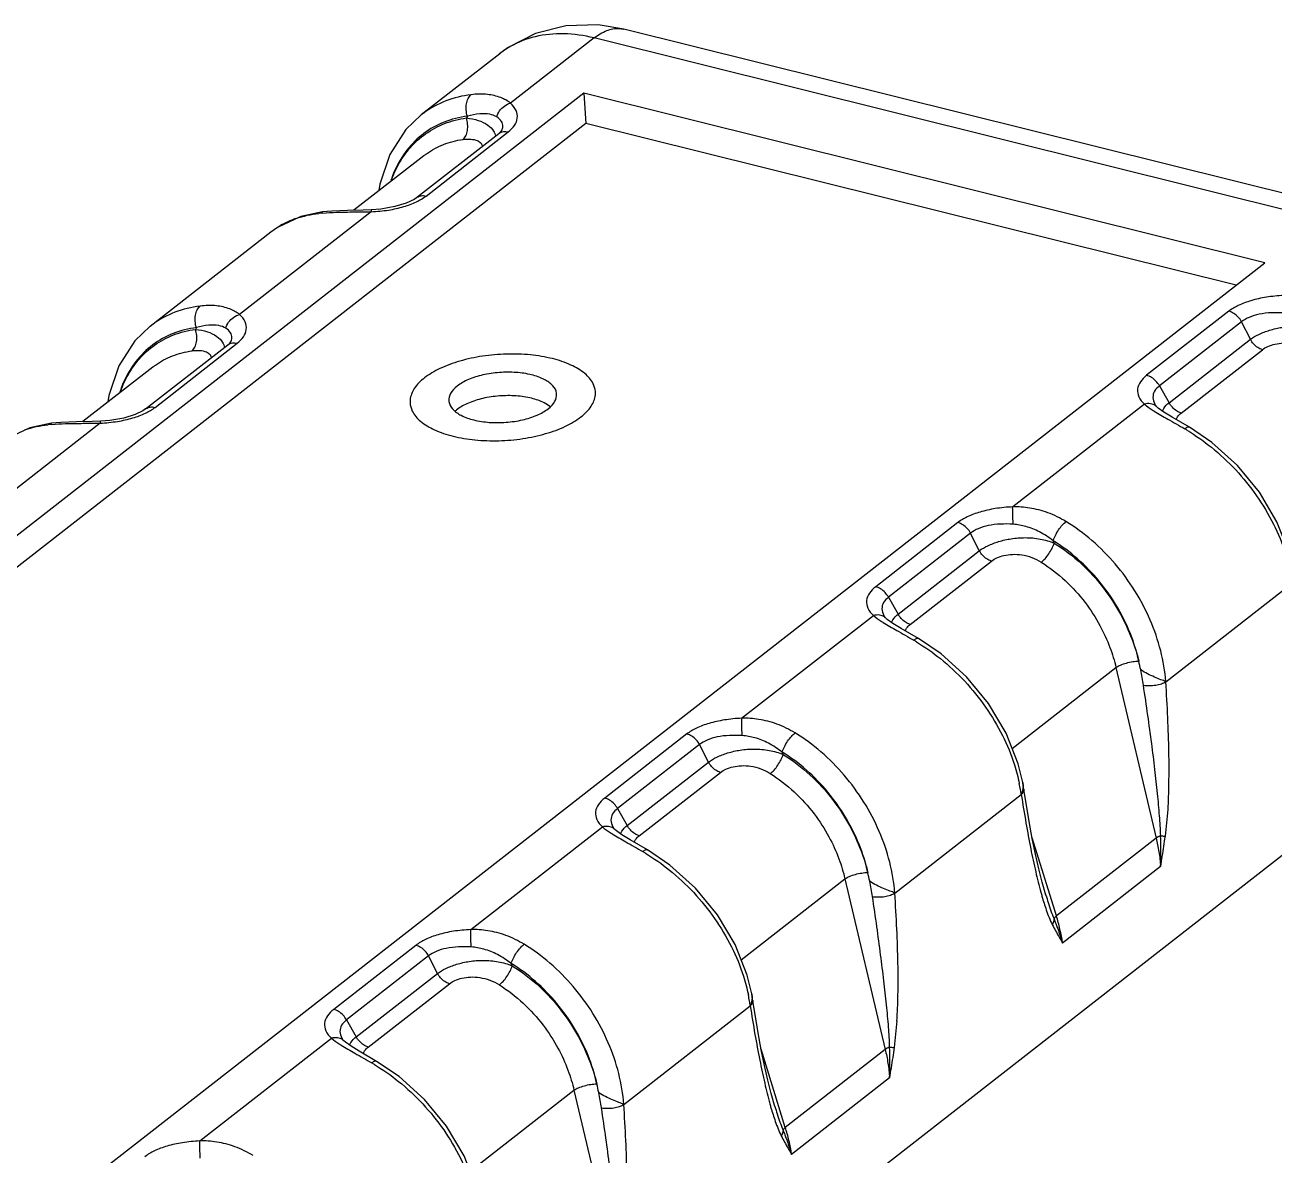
# Model space of a CAD drawing. Header units: inches. Extents: x 3700 to 4563, y 1353 to 2328.
# Drawn here: x 4002.37 to 4026.42, y 1494.18 to 1515.94 of the extents above; entities that cross this region are included whole.
import ezdxf

# ---------------------------------------------------------------- set-up
doc = ezdxf.new("R2010")
doc.units = ezdxf.units.IN
doc.header["$LTSCALE"] = 0.5
doc.layers.add('06___PRT_ALL_SURFS', color=7, linetype='Continuous')

msp = doc.modelspace()

# ---------------------------------------------------------------- linework, layer by layer
at = {"color": 7, "linetype": 'Continuous'}
for p, q in [((4028.791, 1512.151), (4013.903, 1515.855)), ((4013.329, 1515.687), (4011.719, 1514.432)), ((4028.218, 1511.983), (4013.329, 1515.687)), ((4011.512, 1515.384), (4009.998, 1514.204)), ((4013.132, 1514.622), (3978.088, 1487.299)), ((4013.132, 1514.622), (4013.17, 1514.04)), ((4026.248, 1511.359), (4013.132, 1514.622)), ((4010, 1514.205), (4009.999, 1514.204)), ((4013.17, 1514.04), (3978.683, 1487.151)), ((4010.093, 1512.644), (4011.676, 1513.877)), ((4025.692, 1510.925), (4013.17, 1514.04)), ((4011.493, 1513.846), (4011.493, 1513.846)), ((4009.91, 1512.612), (4009.911, 1512.613)), ((4009.038, 1512.341), (4006.501, 1510.363)), ((4008.1, 1512.338), (4008.029, 1512.309)), ((4008.1, 1512.338), (4008.1, 1512.338)), ((4007.104, 1511.947), (4004.78, 1510.135)), ((3991.205, 1484.036), (4026.248, 1511.359)), ((4025.553, 1510.425), (4023.97, 1509.192)), ((4004.875, 1508.575), (4006.457, 1509.809)), ((4006.275, 1509.778), (4006.275, 1509.778)), ((4023.926, 1508.637), (4021.39, 1506.659)), ((4024.166, 1508.587), (4024.165, 1508.588)), ((4004.692, 1508.544), (4004.692, 1508.544)), ((4024.11, 1508.508), (4024.116, 1508.504)), ((4003.82, 1508.272), (4001.283, 1506.295)), ((4002.881, 1508.27), (4002.811, 1508.241)), ((4002.881, 1508.27), (4002.881, 1508.27)), ((4020.334, 1506.357), (4018.752, 1505.123)), ((4024.339, 1503.294), (4026.774, 1505.194)), ((4016.171, 1502.591), (4018.708, 1504.569)), ((4018.947, 1504.518), (4018.946, 1504.519)), ((4018.892, 1504.439), (4018.898, 1504.435)), ((3994.231, 1474.734), (4031.805, 1504.03)), ((4015.116, 1502.288), (4013.534, 1501.054)), ((4021.584, 1501.352), (4021.584, 1501.352)), ((4019.12, 1499.226), (4021.556, 1501.125)), ((4010.953, 1498.522), (4013.49, 1500.5)), ((4013.729, 1500.45), (4013.728, 1500.451)), ((4013.673, 1500.371), (4013.68, 1500.367)), ((4024.238, 1499.735), (4022.351, 1498.263)), ((4009.898, 1498.219), (4008.316, 1496.986)), ((4016.365, 1497.284), (4016.365, 1497.283)), ((4013.902, 1495.157), (4016.338, 1497.056)), ((4005.735, 1494.454), (4008.272, 1496.431)), ((4008.455, 1496.302), (4008.462, 1496.298)), ((4008.511, 1496.381), (4008.51, 1496.382)), ((4019.02, 1495.667), (4017.132, 1494.195))]:
    msp.add_line(p, q, dxfattribs=at)
msp.add_lwpolyline([(4013.902, 1515.855), (4013.408, 1515.936), (4012.786, 1515.919), (4012.201, 1515.77), (4011.674, 1515.501), (4011.511, 1515.383)], dxfattribs=at)
for centre, radius, start, end in [((4008.179, 1510.534), 1.778, 109.3926, 114.9003), ((4008.404, 1508.849), 3.481, 94.9949, 96.1873), ((4008.109, 1510.659), 1.634, 125.5262, 127.9755), ((4008.143, 1510.608), 1.695, 114.8621, 125.4621), ((4024.022, 1508.436), 0.208, 46.9119, 56.5021), ((4025.846, 1511.261), 3.255, 237.1015, 237.7708), ((4003.186, 1504.78), 3.481, 94.9949, 96.1873), ((4022.705, 1504.735), 3.967, 58.8979, 59.7122), ((4018.804, 1504.367), 0.208, 46.9119, 56.5021), ((4020.627, 1507.193), 3.255, 237.1015, 237.7708), ((4017.487, 1500.667), 3.967, 58.8979, 59.7122), ((4018.293, 1500.666), 3.294, 9.5294, 11.7489), ((4018.397, 1500.684), 3.189, 7.9392, 9.5258), ((4010.502, 1501.588), 13.9, 356.88, 358.9309), ((4012.13, 1501.782), 12.288, 353.166, 355.5649), ((4015.409, 1503.124), 3.255, 237.1015, 237.7708), ((4013.586, 1500.299), 0.208, 46.9119, 56.5021), ((4017.515, 1500.048), 6.73, 357.3409, 2.3961), ((4012.268, 1496.598), 3.967, 58.8979, 59.7122), ((4028.712, 1501.092), 7.028, 195.2774, 195.9323), ((4013.075, 1496.598), 3.294, 9.5294, 11.7489), ((4005.283, 1497.519), 13.9, 356.88, 358.9309), ((4013.179, 1496.616), 3.189, 7.9392, 9.5258), ((4006.912, 1497.713), 12.288, 353.166, 355.5649), ((4010.191, 1499.055), 3.255, 237.1015, 237.7708), ((4008.368, 1496.23), 0.208, 46.9119, 56.5021), ((4012.297, 1495.979), 6.73, 357.3409, 2.3961), ((4007.05, 1492.53), 3.967, 58.8979, 59.7122), ((4023.493, 1497.023), 7.028, 195.2774, 195.9323)]:
    msp.add_arc(centre, radius, start, end, dxfattribs=at)
for points, start_tangent, end_tangent in [([(4013.329, 1515.687), (4013.574, 1515.829), (4013.811, 1515.869), (4013.902, 1515.855)], (0.788621, 0.61488), (0.970032, -0.242978)), ([(4013.329, 1515.687), (4012.745, 1515.767), (4012.197, 1515.71), (4011.712, 1515.519), (4011.512, 1515.384)], (-0.970443, 0.241331), (-0.788571, -0.614943)), ([(4010.959, 1514.594), (4010.475, 1514.474), (4010.048, 1514.241), (4010, 1514.205)], (-0.992566, -0.121705), (-0.788791, -0.614662)), ([(4010.89, 1514.18), (4010.867, 1514.3), (4010.871, 1514.42), (4010.904, 1514.523), (4010.959, 1514.594)], (-0.307446, 0.951566), (0.782152, 0.623088)), ([(4011.719, 1514.432), (4011.534, 1514.538), (4011.277, 1514.598), (4010.959, 1514.594)], (-0.771689, 0.636), (-0.992563, -0.121736)), ([(4011.454, 1514.166), (4011.51, 1514.282), (4011.604, 1514.376), (4011.719, 1514.432)], (0.263123, 0.964762), (0.965851, 0.259097)), ([(4011.676, 1513.877), (4011.797, 1514.004), (4011.851, 1514.143), (4011.827, 1514.288), (4011.719, 1514.432)], (0.788699, 0.61478), (-0.732055, 0.681245)), ([(4011.493, 1513.846), (4011.503, 1513.854), (4011.583, 1513.883), (4011.676, 1513.877)], (0.787768, 0.615972), (0.970423, -0.241411)), ([(4009.911, 1512.613), (4009.921, 1512.62), (4010.001, 1512.65), (4010.093, 1512.644)], (0.786723, 0.617306), (0.970424, -0.241408)), ([(4009.038, 1512.341), (4009.372, 1512.374), (4009.666, 1512.44), (4009.909, 1512.532)], (0.999016, 0.044352), (0.902019, 0.431697)), ([(4009.909, 1512.532), (4010.093, 1512.644)], (0.902019, 0.431697), (0.788542, 0.61498)), ([(4007.589, 1512.21), (4008.029, 1512.309)], (0.943228, 0.332146), (0.994154, 0.10797)), ([(4008.101, 1512.316), (4008.37, 1512.332), (4008.711, 1512.337), (4009.038, 1512.341)], (0.996184, 0.087281), (0.99974, 0.02282)), ([(4009.04, 1512.377), (4009.038, 1512.341)], (-0.75244, 0.658661), (-0.010421, -0.999946)), ([(4026.608, 1510.728), (4026.275, 1510.695), (4025.979, 1510.629), (4025.735, 1510.536), (4025.553, 1510.425)], (-0.999017, -0.044329), (-0.78858, -0.614932)), ([(4005.741, 1510.525), (4005.257, 1510.405), (4004.83, 1510.173), (4004.781, 1510.136)], (-0.992566, -0.121705), (-0.788791, -0.614662)), ([(4005.672, 1510.111), (4005.648, 1510.231), (4005.653, 1510.351), (4005.686, 1510.454), (4005.741, 1510.525)], (-0.307446, 0.951566), (0.782152, 0.623088)), ([(4006.501, 1510.363), (4006.316, 1510.47), (4006.059, 1510.53), (4005.741, 1510.525)], (-0.771689, 0.636), (-0.992563, -0.121736)), ([(4006.236, 1510.097), (4006.292, 1510.214), (4006.386, 1510.308), (4006.501, 1510.363)], (0.263123, 0.964762), (0.965851, 0.259097)), ([(4006.457, 1509.809), (4006.579, 1509.936), (4006.632, 1510.075), (4006.609, 1510.22), (4006.501, 1510.363)], (0.788699, 0.61478), (-0.732055, 0.681245)), ([(4025.798, 1510.222), (4025.733, 1510.314), (4025.647, 1510.385), (4025.553, 1510.425)], (-0.472758, 0.881192), (-0.970424, 0.241408)), ([(4006.275, 1509.778), (4006.285, 1509.785), (4006.365, 1509.815), (4006.457, 1509.809)], (0.787768, 0.615972), (0.970423, -0.241411)), ([(4013.354, 1508.88), (4013.312, 1509.029), (4013.152, 1509.226), (4012.884, 1509.39), (4012.527, 1509.513), (4012.104, 1509.585), (4011.645, 1509.6), (4011.181, 1509.56), (4010.743, 1509.465), (4010.362, 1509.322), (4010.063, 1509.142)], (-0.086813, 0.996225), (-0.788621, -0.61488)), ([(4010.063, 1509.142), (4009.867, 1508.936), (4009.787, 1508.719), (4009.786, 1508.669)], (-0.788621, -0.61488), (0.048766, -0.99881)), ([(4012.608, 1508.829), (4012.607, 1508.846), (4012.536, 1508.99), (4012.371, 1509.112), (4012.127, 1509.201), (4011.829, 1509.247), (4011.505, 1509.246), (4011.188, 1509.199), (4010.908, 1509.109), (4010.693, 1508.985)], (-0.048524, 0.998822), (-0.788621, -0.61488)), ([(4023.97, 1509.192), (4023.849, 1509.065), (4023.795, 1508.926), (4023.819, 1508.78), (4023.926, 1508.637)], (-0.788632, -0.614865), (0.732067, -0.681232)), ([(4024.216, 1508.989), (4024.15, 1509.08), (4024.065, 1509.151), (4023.97, 1509.192)], (-0.472762, 0.88119), (-0.970423, 0.241412)), ([(4010.693, 1508.985), (4010.564, 1508.84), (4010.532, 1508.705)], (-0.788621, -0.61488), (0.048524, -0.998822)), ([(4012.447, 1508.549), (4012.576, 1508.694), (4012.608, 1508.829)], (0.788621, 0.61488), (-0.048524, 0.998822)), ([(4013.077, 1508.392), (4013.274, 1508.598), (4013.354, 1508.815), (4013.354, 1508.88)], (0.788621, 0.61488), (-0.086813, 0.996225)), ([(4004.691, 1508.463), (4004.875, 1508.575)], (0.902019, 0.431697), (0.788542, 0.61498)), ([(4004.692, 1508.544), (4004.703, 1508.552), (4004.782, 1508.581), (4004.875, 1508.575)], (0.786723, 0.617306), (0.970424, -0.241408)), ([(4009.786, 1508.669), (4009.828, 1508.505), (4009.988, 1508.308), (4010.256, 1508.144), (4010.614, 1508.021), (4011.036, 1507.949), (4011.495, 1507.934), (4011.959, 1507.974), (4012.397, 1508.069), (4012.778, 1508.212), (4013.077, 1508.392)], (0.048766, -0.99881), (0.788621, 0.61488)), ([(4010.532, 1508.705), (4010.534, 1508.688), (4010.605, 1508.544), (4010.77, 1508.422), (4011.014, 1508.333), (4011.312, 1508.287), (4011.635, 1508.288), (4011.952, 1508.335), (4012.232, 1508.425), (4012.447, 1508.549)], (0.048524, -0.998822), (0.788621, 0.61488)), ([(4024.137, 1508.609), (4024.045, 1508.645), (4023.926, 1508.637)], (-0.833879, 0.551947), (-0.965872, -0.25902)), ([(4023.926, 1508.637), (4024.078, 1508.528)], (0.771652, -0.636045), (0.839457, -0.543427)), ([(4003.82, 1508.272), (4004.154, 1508.306), (4004.448, 1508.372), (4004.691, 1508.463)], (0.999016, 0.044352), (0.902019, 0.431697)), ([(4024.116, 1508.504), (4024.376, 1508.35), (4024.705, 1508.161)], (0.846742, -0.532004), (0.863496, -0.504356)), ([(4002.37, 1508.142), (4002.811, 1508.241)], (0.943228, 0.332146), (0.994154, 0.10797)), ([(4002.883, 1508.248), (4003.151, 1508.263), (4003.493, 1508.268), (4003.82, 1508.272)], (0.996184, 0.087281), (0.99974, 0.02282)), ([(4003.822, 1508.309), (4003.82, 1508.272)], (-0.75244, 0.658661), (-0.010421, -0.999946)), ([(4024.795, 1508.191), (4024.763, 1508.194), (4024.705, 1508.161)], (-0.910436, 0.41365), (-0.774601, -0.63245)), ([(4024.754, 1508.132), (4025.218, 1507.806), (4025.685, 1507.371), (4026.088, 1506.872), (4026.411, 1506.329), (4026.643, 1505.762), (4026.737, 1505.406)], (0.856254, -0.516554), (0.203503, -0.979074)), ([(4021.39, 1506.659), (4021.056, 1506.626), (4020.761, 1506.56), (4020.517, 1506.468), (4020.334, 1506.357)], (-0.999017, -0.044329), (-0.78858, -0.614932)), ([(4022.417, 1506.377), (4022.065, 1506.548), (4021.718, 1506.638), (4021.39, 1506.659)], (-0.852959, 0.521977), (-0.999741, -0.02277)), ([(4021.4, 1506.325), (4021.394, 1506.457), (4021.391, 1506.575), (4021.39, 1506.659)], (-0.048528, 0.998822), (0.010414, 0.999946)), ([(4020.58, 1506.154), (4020.514, 1506.246), (4020.429, 1506.316), (4020.334, 1506.357)], (-0.472758, 0.881192), (-0.970424, 0.241408)), ([(4022.17, 1506.007), (4022.212, 1506.11), (4022.274, 1506.216), (4022.346, 1506.31), (4022.417, 1506.377)], (0.30528, 0.952263), (0.802004, 0.597319)), ([(4024.339, 1503.295), (4024.24, 1503.889), (4024.039, 1504.48), (4023.743, 1505.044), (4023.364, 1505.562), (4022.916, 1506.012), (4022.417, 1506.377)], (-0.077975, 0.996955), (-0.852968, 0.521963)), ([(4018.752, 1505.123), (4018.631, 1504.997), (4018.577, 1504.857), (4018.601, 1504.712), (4018.708, 1504.569)], (-0.788632, -0.614865), (0.732067, -0.681232)), ([(4018.998, 1504.92), (4018.932, 1505.012), (4018.847, 1505.082), (4018.752, 1505.123)], (-0.472762, 0.88119), (-0.970423, 0.241412)), ([(4018.919, 1504.541), (4018.827, 1504.576), (4018.708, 1504.568)], (-0.833879, 0.551947), (-0.965872, -0.25902)), ([(4018.708, 1504.569), (4018.86, 1504.46)], (0.771652, -0.636045), (0.839457, -0.543427)), ([(4018.898, 1504.435), (4019.158, 1504.281), (4019.487, 1504.092)], (0.846742, -0.532004), (0.863496, -0.504356)), ([(4019.577, 1504.123), (4019.545, 1504.125), (4019.487, 1504.092)], (-0.910436, 0.41365), (-0.774601, -0.63245)), ([(4019.536, 1504.063), (4019.999, 1503.738), (4020.466, 1503.303), (4020.869, 1502.803), (4021.193, 1502.26), (4021.424, 1501.694), (4021.518, 1501.337)], (0.856254, -0.516554), (0.203503, -0.979074)), ([(4024.339, 1503.295), (4024.245, 1503.333), (4024.121, 1503.383), (4023.985, 1503.445), (4023.856, 1503.521)], (-0.912304, 0.409515), (-0.822985, 0.568062)), ([(4023.908, 1503.228), (4024.023, 1503.219), (4024.145, 1503.229), (4024.255, 1503.255), (4024.339, 1503.295)], (0.987382, -0.158354), (0.830226, 0.557427)), ([(4024.399, 1501.329), (4024.399, 1501.944), (4024.377, 1502.599), (4024.339, 1503.294)], (0.016915, 0.999857), (-0.066563, 0.997782)), ([(4016.171, 1502.591), (4015.838, 1502.557), (4015.543, 1502.491), (4015.299, 1502.399), (4015.116, 1502.288)], (-0.999017, -0.044329), (-0.78858, -0.614932)), ([(4017.199, 1502.308), (4016.847, 1502.479), (4016.5, 1502.569), (4016.171, 1502.591)], (-0.852959, 0.521977), (-0.999741, -0.02277)), ([(4016.182, 1502.256), (4016.176, 1502.388), (4016.172, 1502.507), (4016.172, 1502.591)], (-0.048528, 0.998822), (0.010414, 0.999946)), ([(4016.951, 1501.938), (4016.994, 1502.042), (4017.056, 1502.148), (4017.128, 1502.241), (4017.199, 1502.308)], (0.30528, 0.952263), (0.802004, 0.597319)), ([(4019.121, 1499.226), (4019.022, 1499.821), (4018.821, 1500.411), (4018.525, 1500.976), (4018.146, 1501.493), (4017.698, 1501.943), (4017.199, 1502.308)], (-0.077975, 0.996955), (-0.852968, 0.521963)), ([(4015.362, 1502.085), (4015.296, 1502.177), (4015.211, 1502.247), (4015.116, 1502.288)], (-0.472758, 0.881192), (-0.970424, 0.241408)), ([(4021.584, 1501.352), (4021.589, 1501.262), (4021.586, 1501.232)], (0.180894, -0.983503), (-0.143533, -0.989646)), ([(4021.586, 1501.232), (4021.555, 1501.125)], (-0.143533, -0.989646), (-0.386005, -0.922497)), ([(4021.604, 1501.227), (4021.6, 1501.185), (4021.556, 1501.125)], (0.127296, -0.991865), (-0.744648, -0.667458)), ([(4021.556, 1501.125), (4021.646, 1500.574), (4021.738, 1500.078), (4021.833, 1499.634), (4021.932, 1499.24)], (0.150028, -0.988682), (0.263717, -0.9646)), ([(4013.534, 1501.054), (4013.413, 1500.928), (4013.359, 1500.789), (4013.383, 1500.643), (4013.49, 1500.5)], (-0.788632, -0.614865), (0.732067, -0.681232)), ([(4013.78, 1500.852), (4013.714, 1500.943), (4013.629, 1501.014), (4013.534, 1501.054)], (-0.472762, 0.88119), (-0.970423, 0.241412)), ([(4013.701, 1500.472), (4013.608, 1500.507), (4013.49, 1500.5)], (-0.833879, 0.551947), (-0.965872, -0.25902)), ([(4013.49, 1500.5), (4013.641, 1500.391)], (0.771652, -0.636045), (0.839457, -0.543427)), ([(4013.68, 1500.367), (4013.94, 1500.212), (4014.269, 1500.023)], (0.846742, -0.532004), (0.863496, -0.504356)), ([(4024.154, 1500.284), (4024.182, 1500.154), (4024.206, 1500.019), (4024.225, 1499.88), (4024.238, 1499.735)], (0.226665, -0.973973), (0.071537, -0.997438)), ([(4024.238, 1499.735), (4024.272, 1499.932), (4024.304, 1500.128), (4024.33, 1500.32)], (0.167993, 0.985788), (0.153721, 0.988114)), ([(4024.239, 1500.329), (4024.275, 1500.325), (4024.307, 1500.322), (4024.326, 1500.321)], (0.993806, -0.11113), (0.997743, -0.067149)), ([(4014.359, 1500.054), (4014.327, 1500.057), (4014.269, 1500.023)], (-0.910436, 0.41365), (-0.774601, -0.63245)), ([(4014.317, 1499.995), (4014.781, 1499.669), (4015.248, 1499.234), (4015.651, 1498.735), (4015.975, 1498.192), (4016.206, 1497.625), (4016.3, 1497.269)], (0.856254, -0.516554), (0.203503, -0.979074)), ([(4019.121, 1499.227), (4019.027, 1499.265), (4018.903, 1499.314), (4018.767, 1499.376), (4018.637, 1499.452)], (-0.912304, 0.409515), (-0.822985, 0.568062)), ([(4018.69, 1499.159), (4018.805, 1499.151), (4018.926, 1499.16), (4019.037, 1499.187), (4019.121, 1499.226)], (0.987382, -0.158354), (0.830226, 0.557427)), ([(4019.181, 1497.26), (4019.181, 1497.875), (4019.159, 1498.53), (4019.12, 1499.226)], (0.016915, 0.999857), (-0.066563, 0.997782)), ([(4021.954, 1499.163), (4022.037, 1498.899), (4022.152, 1498.618)], (0.274725, -0.961523), (0.433165, -0.901315)), ([(4022.186, 1498.728), (4022.181, 1498.692), (4022.17, 1498.655), (4022.152, 1498.618)], (-0.059711, -0.998216), (-0.490237, -0.871589)), ([(4022.186, 1498.728), (4022.22, 1498.641), (4022.25, 1498.562), (4022.276, 1498.489), (4022.299, 1498.422), (4022.319, 1498.363), (4022.336, 1498.31), (4022.351, 1498.263)], (0.368358, -0.929684), (0.292884, -0.956148)), ([(4022.351, 1498.263), (4022.328, 1498.397), (4022.3, 1498.528), (4022.268, 1498.657), (4022.231, 1498.784)], (-0.144965, 0.989437), (-0.298547, 0.954395)), ([(4010.953, 1498.522), (4010.62, 1498.489), (4010.325, 1498.423), (4010.081, 1498.33), (4009.898, 1498.219)], (-0.999017, -0.044329), (-0.78858, -0.614932)), ([(4011.981, 1498.24), (4011.629, 1498.411), (4011.282, 1498.501), (4010.953, 1498.522)], (-0.852959, 0.521977), (-0.999741, -0.02277)), ([(4010.963, 1498.188), (4010.958, 1498.32), (4010.954, 1498.438), (4010.953, 1498.522)], (-0.048528, 0.998822), (0.010414, 0.999946)), ([(4022.152, 1498.618), (4022.217, 1498.5), (4022.283, 1498.382), (4022.351, 1498.263)], (0.470268, -0.882524), (0.496921, -0.867796)), ([(4010.144, 1498.017), (4010.078, 1498.108), (4009.993, 1498.179), (4009.898, 1498.219)], (-0.472758, 0.881192), (-0.970424, 0.241408)), ([(4011.733, 1497.87), (4011.776, 1497.973), (4011.838, 1498.079), (4011.91, 1498.172), (4011.981, 1498.24)], (0.30528, 0.952263), (0.802004, 0.597319)), ([(4013.903, 1495.158), (4013.804, 1495.752), (4013.603, 1496.342), (4013.307, 1496.907), (4012.928, 1497.425), (4012.48, 1497.875), (4011.981, 1498.24)], (-0.077975, 0.996955), (-0.852968, 0.521963)), ([(4016.365, 1497.283), (4016.371, 1497.193), (4016.367, 1497.163)], (0.180894, -0.983503), (-0.143533, -0.989646)), ([(4016.367, 1497.163), (4016.337, 1497.056)], (-0.143533, -0.989646), (-0.386005, -0.922497)), ([(4016.386, 1497.158), (4016.382, 1497.117), (4016.338, 1497.057)], (0.127296, -0.991865), (-0.744648, -0.667458)), ([(4016.338, 1497.056), (4016.427, 1496.505), (4016.52, 1496.009), (4016.615, 1495.566), (4016.714, 1495.172)], (0.150028, -0.988682), (0.263717, -0.9646)), ([(4008.316, 1496.986), (4008.194, 1496.86), (4008.141, 1496.72), (4008.165, 1496.575), (4008.272, 1496.431)], (-0.788632, -0.614865), (0.732067, -0.681232)), ([(4008.562, 1496.783), (4008.496, 1496.875), (4008.41, 1496.945), (4008.316, 1496.986)], (-0.472762, 0.88119), (-0.970423, 0.241412)), ([(4008.483, 1496.404), (4008.39, 1496.439), (4008.272, 1496.431)], (-0.833879, 0.551947), (-0.965872, -0.25902)), ([(4008.272, 1496.431), (4008.423, 1496.322)], (0.771652, -0.636045), (0.839457, -0.543427)), ([(4008.462, 1496.298), (4008.721, 1496.144), (4009.051, 1495.955)], (0.846742, -0.532004), (0.863496, -0.504356)), ([(4018.936, 1496.215), (4018.964, 1496.085), (4018.988, 1495.951), (4019.007, 1495.811), (4019.02, 1495.667)], (0.226665, -0.973973), (0.071537, -0.997438)), ([(4019.02, 1495.667), (4019.054, 1495.864), (4019.086, 1496.059), (4019.112, 1496.251)], (0.167993, 0.985788), (0.153721, 0.988114)), ([(4019.021, 1496.26), (4019.057, 1496.257), (4019.089, 1496.254), (4019.108, 1496.252)], (0.993806, -0.11113), (0.997743, -0.067149)), ([(4009.141, 1495.985), (4009.108, 1495.988), (4009.051, 1495.955)], (-0.910436, 0.41365), (-0.774601, -0.63245)), ([(4009.099, 1495.926), (4009.563, 1495.601), (4010.03, 1495.166), (4010.433, 1494.666), (4010.756, 1494.123), (4010.988, 1493.556), (4011.082, 1493.2)], (0.856254, -0.516554), (0.203503, -0.979074)), ([(4013.903, 1495.158), (4013.809, 1495.196), (4013.685, 1495.245), (4013.548, 1495.308), (4013.419, 1495.383)], (-0.912304, 0.409515), (-0.822985, 0.568062)), ([(4013.472, 1495.09), (4013.587, 1495.082), (4013.708, 1495.092), (4013.818, 1495.118), (4013.903, 1495.158)], (0.987382, -0.158354), (0.830226, 0.557427)), ([(4013.963, 1493.192), (4013.962, 1493.807), (4013.941, 1494.462), (4013.902, 1495.157)], (0.016915, 0.999857), (-0.066563, 0.997782)), ([(4016.735, 1495.094), (4016.819, 1494.831), (4016.934, 1494.55)], (0.274725, -0.961523), (0.433165, -0.901315)), ([(4016.968, 1494.659), (4016.963, 1494.623), (4016.951, 1494.586), (4016.934, 1494.55)], (-0.059711, -0.998216), (-0.490237, -0.871589)), ([(4016.968, 1494.659), (4017.002, 1494.573), (4017.032, 1494.493), (4017.058, 1494.42), (4017.081, 1494.354), (4017.101, 1494.294), (4017.118, 1494.241), (4017.132, 1494.195)], (0.368358, -0.929684), (0.292884, -0.956148)), ([(4017.132, 1494.195), (4017.11, 1494.328), (4017.082, 1494.46), (4017.049, 1494.589), (4017.012, 1494.715)], (-0.144965, 0.989437), (-0.298547, 0.954395)), ([(4005.735, 1494.454), (4005.402, 1494.42), (4005.107, 1494.354), (4004.863, 1494.262), (4004.68, 1494.151)], (-0.999017, -0.044329), (-0.78858, -0.614932)), ([(4006.763, 1494.171), (4006.411, 1494.342), (4006.064, 1494.432), (4005.735, 1494.454)], (-0.852959, 0.521977), (-0.999741, -0.02277)), ([(4005.745, 1494.119), (4005.74, 1494.251), (4005.736, 1494.369), (4005.735, 1494.454)], (-0.048528, 0.998822), (0.010414, 0.999946)), ([(4016.934, 1494.55), (4016.998, 1494.431), (4017.065, 1494.313), (4017.132, 1494.195)], (0.470268, -0.882524), (0.496921, -0.867796))]:
    msp.add_spline(points, degree=3, dxfattribs=dict(at, start_tangent=start_tangent, end_tangent=end_tangent))
msp.add_open_spline([(4012.489, 1508.584), (4012.453, 1508.615), (4012.338, 1508.685), (4012.115, 1508.761), (4011.822, 1508.804), (4011.506, 1508.802), (4011.195, 1508.757), (4010.919, 1508.671), (4010.759, 1508.584), (4010.693, 1508.534)], degree=3, knots=[0.242478, 0.242478, 0.242478, 0.242478, 0.383234, 0.642562, 0.944306, 1.267794, 1.588487, 1.882315, 2.130154, 2.130154, 2.130154, 2.130154], dxfattribs=at)
msp.add_open_spline([(4010.693, 1508.534), (4010.679, 1508.522), (4010.665, 1508.511), (4010.651, 1508.498)], degree=3, dxfattribs=at)
at = {"layer": '06___PRT_ALL_SURFS', "color": 7, "linetype": 'Continuous'}
for p, q in [((4010.89, 1514.18), (4010.87, 1514.146)), ((4011.546, 1513.9), (4011.546, 1513.9)), ((4009.911, 1512.613), (4011.493, 1513.846)), ((4010.05, 1513.42), (4008.702, 1512.369)), ((4009.04, 1512.378), (4008.883, 1512.373)), ((4009.223, 1512.392), (4009.04, 1512.378)), ((4005.672, 1510.111), (4005.652, 1510.077)), ((4025.798, 1510.222), (4024.216, 1508.989)), ((4025.967, 1509.885), (4025.798, 1510.222)), ((4004.692, 1508.544), (4006.275, 1509.778)), ((4006.327, 1509.831), (4006.328, 1509.831)), ((4024.403, 1508.665), (4025.967, 1509.885)), ((4024.634, 1508.466), (4026.198, 1509.686)), ((4004.832, 1509.351), (4003.483, 1508.3)), ((4024.216, 1508.989), (4024.403, 1508.665)), ((4024.139, 1508.616), (4024.134, 1508.623)), ((4024.134, 1508.623), (4024.135, 1508.623)), ((4004.005, 1508.324), (4003.822, 1508.31)), ((4024.796, 1508.192), (4024.459, 1508.387)), ((4003.822, 1508.31), (4003.665, 1508.304)), ((4020.58, 1506.154), (4018.998, 1504.92)), ((4020.748, 1505.816), (4020.58, 1506.154)), ((4022.191, 1505.963), (4022.17, 1506.007)), ((4019.185, 1504.597), (4020.748, 1505.816)), ((4019.416, 1504.398), (4020.98, 1505.617)), ((4018.998, 1504.92), (4019.185, 1504.597)), ((4018.916, 1504.555), (4018.916, 1504.554)), ((4018.921, 1504.547), (4018.916, 1504.554)), ((4019.578, 1504.123), (4019.241, 1504.319)), ((4021.379, 1502.01), (4023.379, 1503.569)), ((4023.379, 1503.569), (4024.154, 1500.284)), ((4015.362, 1502.085), (4013.78, 1500.852)), ((4015.53, 1501.747), (4015.362, 1502.085)), ((4016.973, 1501.895), (4016.951, 1501.938)), ((4013.966, 1500.528), (4015.53, 1501.747)), ((4014.198, 1500.329), (4015.762, 1501.549)), ((4021.594, 1501.291), (4021.584, 1501.352)), ((4021.647, 1500.956), (4021.594, 1501.291)), ((4013.78, 1500.852), (4013.966, 1500.528)), ((4013.698, 1500.486), (4013.698, 1500.485)), ((4013.703, 1500.478), (4013.698, 1500.486)), ((4014.359, 1500.055), (4014.023, 1500.25)), ((4022.231, 1498.784), (4021.766, 1500.288)), ((4024.154, 1500.284), (4022.231, 1498.784)), ((4016.161, 1497.941), (4018.16, 1499.5)), ((4018.16, 1499.5), (4018.936, 1496.215)), ((4022.028, 1499.19), (4022.029, 1499.186)), ((4010.144, 1498.017), (4008.562, 1496.783)), ((4010.312, 1497.679), (4010.144, 1498.017)), ((4011.755, 1497.826), (4011.733, 1497.87)), ((4008.748, 1496.46), (4010.312, 1497.679)), ((4008.98, 1496.261), (4010.543, 1497.48)), ((4016.376, 1497.223), (4016.365, 1497.284)), ((4016.429, 1496.888), (4016.376, 1497.223)), ((4008.562, 1496.783), (4008.748, 1496.46)), ((4008.485, 1496.41), (4008.48, 1496.417)), ((4008.48, 1496.417), (4008.48, 1496.417)), ((4009.141, 1495.986), (4008.805, 1496.182)), ((4017.012, 1494.715), (4016.548, 1496.22)), ((4018.936, 1496.215), (4017.012, 1494.715)), ((4010.943, 1493.872), (4012.942, 1495.432)), ((4012.942, 1495.432), (4013.718, 1492.147)), ((4016.81, 1495.121), (4016.811, 1495.117))]:
    msp.add_line(p, q, dxfattribs=at)
for points in [[(4010, 1514.205), (4009.704, 1513.922), (4009.394, 1513.443), (4009.204, 1512.874), (4009.187, 1512.747)], [(4011.546, 1513.9), (4011.542, 1513.894), (4011.506, 1513.857), (4011.493, 1513.846)], [(4009.91, 1512.612), (4009.862, 1512.579), (4009.71, 1512.505), (4009.494, 1512.439), (4009.223, 1512.392)], [(4008.1, 1512.338), (4007.685, 1512.252), (4007.231, 1512.038), (4007.104, 1511.947)], [(4008.883, 1512.373), (4008.582, 1512.366), (4008.278, 1512.353), (4008.1, 1512.338)], [(4004.781, 1510.136), (4004.486, 1509.853), (4004.175, 1509.374), (4003.986, 1508.805), (4003.969, 1508.679)], [(4006.328, 1509.831), (4006.324, 1509.826), (4006.287, 1509.788), (4006.275, 1509.778)], [(4024.165, 1508.588), (4024.152, 1508.6), (4024.139, 1508.616)], [(4024.459, 1508.387), (4024.303, 1508.484), (4024.194, 1508.562), (4024.166, 1508.587)], [(4004.692, 1508.544), (4004.643, 1508.51), (4004.491, 1508.436), (4004.276, 1508.37), (4004.005, 1508.324)], [(4002.881, 1508.27), (4002.466, 1508.183), (4002.013, 1507.969), (4001.886, 1507.878)], [(4003.665, 1508.304), (4003.363, 1508.297), (4003.06, 1508.285), (4002.881, 1508.27)], [(4026.802, 1505.42), (4026.715, 1505.78), (4026.48, 1506.374), (4026.145, 1506.941), (4025.721, 1507.457), (4025.228, 1507.901), (4024.796, 1508.192)], [(4018.946, 1504.519), (4018.934, 1504.532), (4018.921, 1504.547)], [(4019.241, 1504.319), (4019.085, 1504.415), (4018.976, 1504.494), (4018.947, 1504.518)], [(4021.583, 1501.352), (4021.496, 1501.712), (4021.262, 1502.306), (4020.926, 1502.872), (4020.503, 1503.388), (4020.01, 1503.833), (4019.578, 1504.123)], [(4022.029, 1499.186), (4021.958, 1499.435), (4021.893, 1499.695), (4021.83, 1499.975), (4021.768, 1500.277), (4021.707, 1500.603), (4021.647, 1500.956)], [(4013.728, 1500.451), (4013.716, 1500.463), (4013.703, 1500.478)], [(4014.023, 1500.25), (4013.867, 1500.347), (4013.758, 1500.425), (4013.729, 1500.45)], [(4016.365, 1497.283), (4016.278, 1497.643), (4016.044, 1498.237), (4015.708, 1498.804), (4015.285, 1499.32), (4014.791, 1499.764), (4014.359, 1500.055)], [(4016.811, 1495.117), (4016.74, 1495.366), (4016.675, 1495.626), (4016.611, 1495.907), (4016.55, 1496.208), (4016.489, 1496.534), (4016.429, 1496.888)], [(4008.51, 1496.382), (4008.498, 1496.395), (4008.485, 1496.41)], [(4008.805, 1496.182), (4008.649, 1496.278), (4008.54, 1496.357), (4008.511, 1496.381)], [(4011.147, 1493.215), (4011.06, 1493.575), (4010.826, 1494.169), (4010.49, 1494.735), (4010.067, 1495.251), (4009.573, 1495.695), (4009.141, 1495.986)]]:
    msp.add_lwpolyline(points, dxfattribs=at)
for centre, radius, start, end in [((4017.363, 1502.196), 6.626, 11.5309, 13.0269), ((4018.06, 1502.334), 5.916, 8.6831, 11.5663), ((4012.145, 1498.128), 6.626, 11.5309, 13.0269), ((4012.842, 1498.266), 5.916, 8.6831, 11.5663), ((4006.927, 1494.059), 6.626, 11.5309, 13.0269), ((4007.624, 1494.197), 5.916, 8.6831, 11.5663)]:
    msp.add_arc(centre, radius, start, end, dxfattribs=at)
for points, start_tangent, end_tangent in [([(4010.89, 1514.18), (4010.441, 1514.066), (4010.048, 1513.846), (4009.726, 1513.529), (4009.487, 1513.127), (4009.417, 1512.94)], (-0.992477, -0.122428), (-0.305325, -0.952248)), ([(4009.424, 1512.934), (4009.434, 1512.963), (4009.579, 1513.278), (4009.793, 1513.578), (4010.083, 1513.84), (4010.45, 1514.038), (4010.87, 1514.146)], (0.336482, 0.94169), (0.991114, 0.133018)), ([(4010.804, 1513.732), (4010.859, 1513.803), (4010.891, 1513.906), (4010.895, 1514.026), (4010.87, 1514.146)], (0.782113, 0.623137), (-0.314357, 0.949305)), ([(4010.87, 1514.146), (4011.1, 1514.1), (4011.284, 1514.01), (4011.394, 1513.894)], (0.995279, -0.097059), (0.504416, -0.863461)), ([(4011.454, 1514.166), (4011.319, 1514.217), (4011.129, 1514.226), (4010.89, 1514.18)], (-0.842162, 0.539224), (-0.9574, -0.288767)), ([(4011.546, 1513.9), (4011.573, 1513.985), (4011.546, 1514.08), (4011.454, 1514.166)], (0.506126, 0.86246), (-0.841968, 0.539527)), ([(4011.394, 1513.894), (4011.429, 1513.793)], (0.504416, -0.863461), (0.1138, -0.993504)), ([(4010.049, 1513.419), (4010.102, 1513.458), (4010.428, 1513.635), (4010.804, 1513.732)], (0.788173, 0.615454), (0.990981, 0.134)), ([(4010.804, 1513.732), (4010.959, 1513.738), (4011.081, 1513.711), (4011.153, 1513.659), (4011.175, 1513.597)], (0.990969, 0.134092), (0.03632, -0.99934)), ([(4026.618, 1510.393), (4026.373, 1510.396), (4026.138, 1510.367), (4025.943, 1510.308), (4025.798, 1510.222)], (-0.997569, 0.069687), (-0.775107, -0.63183)), ([(4005.672, 1510.111), (4005.223, 1509.997), (4004.83, 1509.777), (4004.508, 1509.46), (4004.269, 1509.059), (4004.198, 1508.871)], (-0.992477, -0.122428), (-0.305325, -0.952248)), ([(4004.206, 1508.865), (4004.216, 1508.894), (4004.361, 1509.209), (4004.575, 1509.51), (4004.865, 1509.772), (4005.231, 1509.97), (4005.652, 1510.077)], (0.336482, 0.94169), (0.991114, 0.133018)), ([(4005.585, 1509.663), (4005.641, 1509.735), (4005.673, 1509.837), (4005.677, 1509.958), (4005.652, 1510.077)], (0.782113, 0.623137), (-0.314357, 0.949305)), ([(4005.652, 1510.077), (4005.882, 1510.031), (4006.066, 1509.941), (4006.176, 1509.826)], (0.995279, -0.097059), (0.504416, -0.863461)), ([(4006.236, 1510.097), (4006.101, 1510.149), (4005.91, 1510.158), (4005.672, 1510.111)], (-0.842162, 0.539224), (-0.9574, -0.288767)), ([(4006.328, 1509.831), (4006.355, 1509.916), (4006.328, 1510.012), (4006.236, 1510.097)], (0.506126, 0.86246), (-0.841968, 0.539527)), ([(4025.967, 1509.885), (4026.128, 1509.98), (4026.336, 1510.059), (4026.58, 1510.115), (4026.852, 1510.135), (4027.14, 1510.109), (4027.41, 1510.032)], (0.801518, 0.59797), (0.928875, -0.370393)), ([(4006.176, 1509.826), (4006.211, 1509.725)], (0.504416, -0.863461), (0.1138, -0.993504)), ([(4026.198, 1509.686), (4026.109, 1509.728), (4026.028, 1509.797), (4025.967, 1509.885)], (-0.957117, 0.289701), (-0.472763, 0.881189)), ([(4026.198, 1509.686), (4026.304, 1509.748), (4026.441, 1509.793), (4026.602, 1509.815), (4026.782, 1509.805), (4026.976, 1509.754), (4027.159, 1509.663)], (0.788442, 0.615109), (0.847569, -0.530685)), ([(4004.831, 1509.351), (4004.883, 1509.39), (4005.21, 1509.566), (4005.585, 1509.663)], (0.788173, 0.615454), (0.990981, 0.134)), ([(4005.585, 1509.663), (4005.74, 1509.67), (4005.863, 1509.643), (4005.935, 1509.59), (4005.956, 1509.528)], (0.990969, 0.134092), (0.03632, -0.99934)), ([(4024.216, 1508.989), (4024.122, 1508.887), (4024.091, 1508.766), (4024.126, 1508.638), (4024.134, 1508.623)], (-0.801844, -0.597534), (0.497498, -0.867465)), ([(4024.276, 1508.501), (4024.302, 1508.556), (4024.403, 1508.665)], (0.314509, 0.949254), (0.77547, 0.631384)), ([(4024.634, 1508.466), (4024.545, 1508.509), (4024.465, 1508.578), (4024.403, 1508.665)], (-0.957119, 0.289696), (-0.472758, 0.881192)), ([(4024.544, 1508.337), (4024.566, 1508.393), (4024.634, 1508.466)], (0.200875, 0.979617), (0.788799, 0.614651)), ([(4021.4, 1506.325), (4021.155, 1506.328), (4020.92, 1506.299), (4020.725, 1506.239), (4020.58, 1506.154)], (-0.997569, 0.069687), (-0.775107, -0.63183)), ([(4022.17, 1506.007), (4021.904, 1506.179), (4021.644, 1506.282), (4021.4, 1506.325)], (-0.787318, 0.616548), (-0.997554, 0.069905)), ([(4020.748, 1505.816), (4020.91, 1505.911), (4021.118, 1505.991), (4021.362, 1506.046), (4021.633, 1506.067), (4021.921, 1506.041), (4022.191, 1505.963)], (0.801518, 0.59797), (0.928875, -0.370393)), ([(4021.941, 1505.595), (4022.013, 1505.662), (4022.085, 1505.755), (4022.148, 1505.86), (4022.191, 1505.963)], (0.802408, 0.596776), (0.314665, 0.949203)), ([(4023.819, 1503.69), (4023.651, 1504.233), (4023.39, 1504.757), (4023.049, 1505.238), (4022.638, 1505.66), (4022.17, 1506.007)], (-0.220689, 0.975344), (-0.85237, 0.52294)), ([(4022.191, 1505.963), (4022.709, 1505.567), (4023.141, 1505.092), (4023.465, 1504.596), (4023.684, 1504.119), (4023.819, 1503.69)], (0.848448, -0.529278), (0.229892, -0.973216)), ([(4020.98, 1505.617), (4020.89, 1505.66), (4020.81, 1505.728), (4020.748, 1505.816)], (-0.957117, 0.289701), (-0.472763, 0.881189)), ([(4020.98, 1505.617), (4021.086, 1505.679), (4021.223, 1505.725), (4021.384, 1505.746), (4021.564, 1505.736), (4021.758, 1505.686), (4021.941, 1505.595)], (0.788442, 0.615109), (0.847569, -0.530685)), ([(4021.941, 1505.595), (4022.401, 1505.241), (4022.784, 1504.819), (4023.069, 1504.377), (4023.263, 1503.952), (4023.379, 1503.569)], (0.847631, -0.530586), (0.225872, -0.974157)), ([(4018.998, 1504.92), (4018.904, 1504.818), (4018.872, 1504.698), (4018.908, 1504.569), (4018.916, 1504.555)], (-0.801844, -0.597534), (0.497498, -0.867465)), ([(4019.058, 1504.432), (4019.084, 1504.487), (4019.185, 1504.597)], (0.314509, 0.949254), (0.77547, 0.631384)), ([(4019.416, 1504.398), (4019.327, 1504.44), (4019.246, 1504.509), (4019.185, 1504.597)], (-0.957119, 0.289696), (-0.472758, 0.881192)), ([(4019.325, 1504.268), (4019.348, 1504.324), (4019.416, 1504.398)], (0.200875, 0.979617), (0.788799, 0.614651)), ([(4023.379, 1503.569), (4023.466, 1503.615), (4023.579, 1503.654), (4023.702, 1503.68), (4023.819, 1503.69)], (0.828001, 0.560727), (0.999998, 0.001794)), ([(4024.24, 1500.329), (4024.218, 1500.713), (4024.18, 1501.14), (4024.129, 1501.605), (4024.067, 1502.105), (4023.993, 1502.645), (4023.908, 1503.228)], (-0.020278, 0.999794), (-0.150133, 0.988666)), ([(4016.182, 1502.256), (4015.936, 1502.259), (4015.702, 1502.23), (4015.507, 1502.17), (4015.362, 1502.085)], (-0.997569, 0.069687), (-0.775107, -0.63183)), ([(4016.951, 1501.938), (4016.685, 1502.111), (4016.426, 1502.214), (4016.182, 1502.256)], (-0.787318, 0.616548), (-0.997554, 0.069905)), ([(4015.53, 1501.747), (4015.692, 1501.843), (4015.9, 1501.922), (4016.144, 1501.978), (4016.415, 1501.998), (4016.703, 1501.972), (4016.973, 1501.895)], (0.801518, 0.59797), (0.928875, -0.370393)), ([(4016.723, 1501.526), (4016.795, 1501.593), (4016.867, 1501.686), (4016.929, 1501.791), (4016.973, 1501.894)], (0.802408, 0.596776), (0.314665, 0.949203)), ([(4018.601, 1499.621), (4018.433, 1500.164), (4018.171, 1500.688), (4017.831, 1501.169), (4017.42, 1501.592), (4016.951, 1501.938)], (-0.220689, 0.975344), (-0.85237, 0.52294)), ([(4016.973, 1501.895), (4017.49, 1501.498), (4017.923, 1501.024), (4018.247, 1500.528), (4018.466, 1500.05), (4018.601, 1499.621)], (0.848448, -0.529278), (0.229892, -0.973216)), ([(4015.762, 1501.549), (4015.672, 1501.591), (4015.592, 1501.66), (4015.53, 1501.747)], (-0.957117, 0.289701), (-0.472763, 0.881189)), ([(4015.762, 1501.549), (4015.868, 1501.611), (4016.005, 1501.656), (4016.166, 1501.677), (4016.346, 1501.668), (4016.539, 1501.617), (4016.723, 1501.526)], (0.788442, 0.615109), (0.847569, -0.530685)), ([(4016.723, 1501.526), (4017.182, 1501.173), (4017.565, 1500.75), (4017.851, 1500.309), (4018.045, 1499.883), (4018.16, 1499.5)], (0.847631, -0.530586), (0.225872, -0.974157)), ([(4013.78, 1500.852), (4013.686, 1500.749), (4013.654, 1500.629), (4013.69, 1500.501), (4013.698, 1500.486)], (-0.801844, -0.597534), (0.497498, -0.867465)), ([(4013.839, 1500.364), (4013.865, 1500.419), (4013.966, 1500.528)], (0.314509, 0.949254), (0.77547, 0.631384)), ([(4014.198, 1500.329), (4014.108, 1500.372), (4014.028, 1500.441), (4013.966, 1500.528)], (-0.957119, 0.289696), (-0.472758, 0.881192)), ([(4014.107, 1500.199), (4014.129, 1500.255), (4014.198, 1500.329)], (0.200875, 0.979617), (0.788799, 0.614651)), ([(4024.24, 1500.329), (4024.193, 1500.307), (4024.154, 1500.284)], (-0.920107, -0.391667), (-0.828001, -0.560727)), ([(4018.16, 1499.5), (4018.248, 1499.546), (4018.361, 1499.585), (4018.484, 1499.611), (4018.601, 1499.621)], (0.828001, 0.560727), (0.999998, 0.001794)), ([(4022.029, 1499.186), (4022.074, 1499.042), (4022.186, 1498.728)], (0.295315, -0.9554), (0.379656, -0.925128)), ([(4019.021, 1496.26), (4019, 1496.644), (4018.962, 1497.071), (4018.91, 1497.536), (4018.848, 1498.036), (4018.775, 1498.576), (4018.69, 1499.159)], (-0.020278, 0.999794), (-0.150133, 0.988666)), ([(4022.231, 1498.784), (4022.203, 1498.755), (4022.186, 1498.728)], (-0.748069, -0.663621), (-0.392568, -0.919723)), ([(4010.963, 1498.188), (4010.718, 1498.19), (4010.483, 1498.161), (4010.289, 1498.102), (4010.144, 1498.017)], (-0.997569, 0.069687), (-0.775107, -0.63183)), ([(4011.733, 1497.87), (4011.467, 1498.042), (4011.207, 1498.145), (4010.963, 1498.188)], (-0.787318, 0.616548), (-0.997554, 0.069905)), ([(4010.312, 1497.679), (4010.474, 1497.774), (4010.682, 1497.854), (4010.926, 1497.909), (4011.197, 1497.93), (4011.485, 1497.903), (4011.755, 1497.826)], (0.801518, 0.59797), (0.928875, -0.370393)), ([(4011.505, 1497.458), (4011.576, 1497.525), (4011.649, 1497.617), (4011.711, 1497.723), (4011.755, 1497.826)], (0.802408, 0.596776), (0.314665, 0.949203)), ([(4013.382, 1495.552), (4013.215, 1496.096), (4012.953, 1496.62), (4012.613, 1497.101), (4012.202, 1497.523), (4011.733, 1497.87)], (-0.220689, 0.975344), (-0.85237, 0.52294)), ([(4011.755, 1497.826), (4012.272, 1497.43), (4012.705, 1496.955), (4013.028, 1496.459), (4013.248, 1495.982), (4013.382, 1495.552)], (0.848448, -0.529278), (0.229892, -0.973216)), ([(4010.543, 1497.48), (4010.454, 1497.523), (4010.374, 1497.591), (4010.312, 1497.679)], (-0.957117, 0.289701), (-0.472763, 0.881189)), ([(4010.543, 1497.48), (4010.65, 1497.542), (4010.786, 1497.587), (4010.948, 1497.609), (4011.128, 1497.599), (4011.321, 1497.549), (4011.505, 1497.458)], (0.788442, 0.615109), (0.847569, -0.530685)), ([(4011.505, 1497.458), (4011.964, 1497.104), (4012.347, 1496.682), (4012.633, 1496.24), (4012.827, 1495.815), (4012.942, 1495.432)], (0.847631, -0.530586), (0.225872, -0.974157)), ([(4008.562, 1496.783), (4008.467, 1496.681), (4008.436, 1496.561), (4008.472, 1496.432), (4008.48, 1496.417)], (-0.801844, -0.597534), (0.497498, -0.867465)), ([(4008.621, 1496.295), (4008.647, 1496.35), (4008.748, 1496.46)], (0.314509, 0.949254), (0.77547, 0.631384)), ([(4008.98, 1496.261), (4008.89, 1496.303), (4008.81, 1496.372), (4008.748, 1496.46)], (-0.957119, 0.289696), (-0.472758, 0.881192)), ([(4008.889, 1496.131), (4008.911, 1496.187), (4008.98, 1496.261)], (0.200875, 0.979617), (0.788799, 0.614651)), ([(4019.021, 1496.26), (4018.975, 1496.238), (4018.936, 1496.215)], (-0.920107, -0.391667), (-0.828001, -0.560727)), ([(4012.942, 1495.432), (4013.029, 1495.477), (4013.143, 1495.516), (4013.266, 1495.543), (4013.382, 1495.552)], (0.828001, 0.560727), (0.999998, 0.001794)), ([(4013.803, 1492.192), (4013.782, 1492.576), (4013.743, 1493.003), (4013.692, 1493.468), (4013.63, 1493.968), (4013.557, 1494.507), (4013.472, 1495.09)], (-0.020278, 0.999794), (-0.150133, 0.988666)), ([(4016.811, 1495.117), (4016.856, 1494.973), (4016.968, 1494.659)], (0.295315, -0.9554), (0.379656, -0.925128)), ([(4017.012, 1494.715), (4016.985, 1494.687), (4016.968, 1494.659)], (-0.748069, -0.663621), (-0.392568, -0.919723))]:
    msp.add_spline(points, degree=3, dxfattribs=dict(at, start_tangent=start_tangent, end_tangent=end_tangent))

doc.saveas('drawing.dxf')
